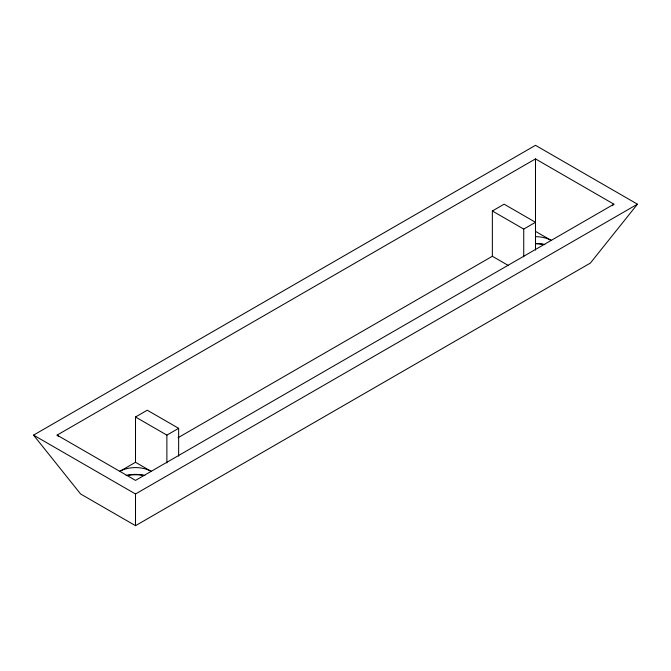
<?xml version="1.0" encoding="UTF-8"?>
<svg xmlns="http://www.w3.org/2000/svg" width="671" height="671" viewBox="0 0 671 671"><rect width="100%" height="100%" fill="white"/><g stroke="black" fill="none" stroke-linecap="round" stroke-linejoin="round"><path stroke-width="1.01" d="M637.45 204.185L590.396 263.049L135.508 525.678L80.604 493.982L33.55 435.118L535.492 145.322L637.45 204.185L135.508 493.982L33.55 435.118M612.43 205.628L613.923 204.185L535.492 158.91L57.077 435.118L58.57 436.553M135.508 462.285L119.824 471.344A22.185 12.808 0 0 1 151.193 471.344L135.508 462.285L135.508 417.001L147.268 410.216L178.645 428.324L178.645 456.112M492.355 210.979L504.122 204.185L535.492 222.302L523.732 229.088L492.355 210.979L492.355 256.263L178.067 437.71M135.508 417.001L166.878 435.118L178.645 428.324M613.923 204.185L135.508 480.394L57.077 435.118M535.492 231.352L551.176 240.411A22.185 12.808 0 0 0 535.492 236.662M492.355 256.263L508.492 265.573M535.492 158.91L535.492 250.082M523.732 229.088L523.732 256.876M166.878 435.118L166.878 462.906M135.508 493.982L135.508 525.678M126.894 475.429A33.273 19.207 0 0 1 144.122 475.429M535.492 243.841A33.273 19.207 0 0 1 544.106 244.496M535.492 243.456A22.185 12.808 0 0 1 544.869 244.655M126.131 475.58A22.185 12.808 0 0 1 144.886 475.58"/></g></svg>
